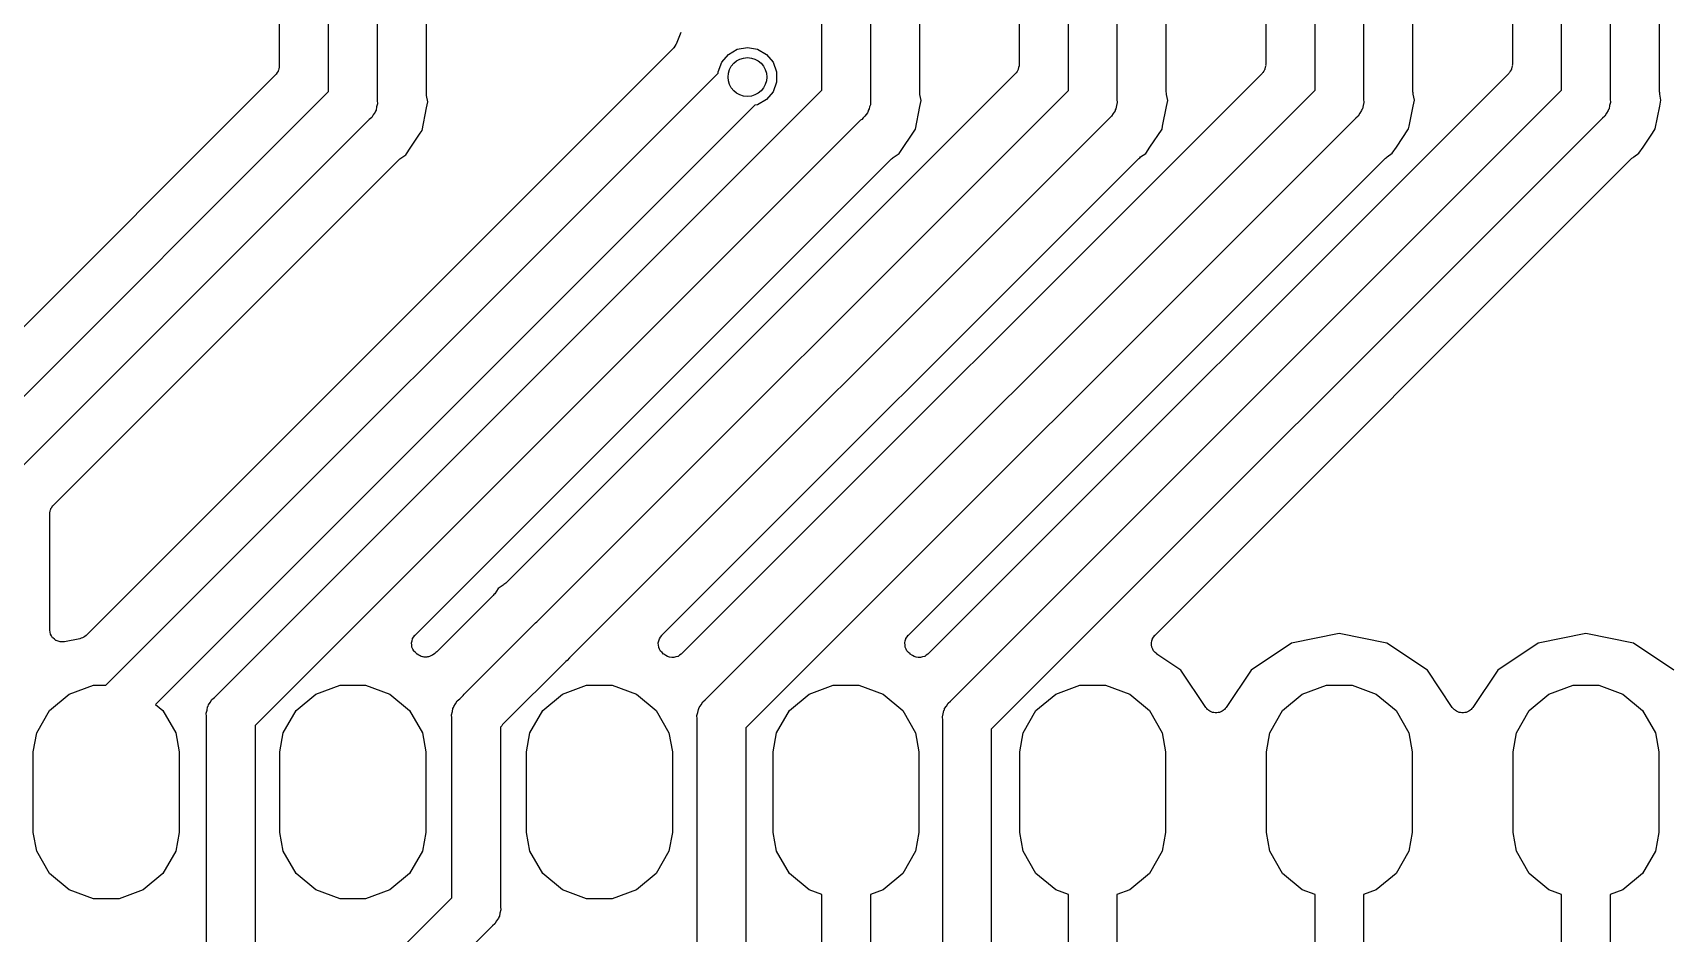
# Model space of a CAD drawing. Extents: x 106 to 188.7, y -135.7 to -88.7.
# Drawn here: x 133.86 to 150.74, y -120.83 to -111.56 of the extents above; entities that cross this region are included whole.
import ezdxf

# ---------------------------------------------------------------- set-up
doc = ezdxf.new("R2010")
doc.units = 0
doc.header["$MEASUREMENT"] = 0
doc.layers.add('BLACK', color=7, linetype='CONTINUOUS')

msp = doc.modelspace()

# ---------------------------------------------------------------- linework, layer by layer
at = {"layer": 'BLACK', "linetype": 'CONTINUOUS'}
for p, q in [((136.91, -112.164), (136.91, -105.197)), ((137.41, -105.197), (137.41, -112.257)), ((141.99, -112.149), (141.99, -105.197)), ((142.49, -105.197), (142.49, -112.272)), ((144.53, -112.152), (144.53, -105.197)), ((145.03, -105.197), (145.03, -112.244)), ((147.07, -112.149), (147.07, -105.197)), ((147.57, -105.197), (147.57, -112.242)), ((150.11, -105.197), (150.11, -112.242)), ((136.402, -105.564), (136.402, -111.901)), ((137.918, -112.181), (137.918, -105.564)), ((142.998, -112.168), (142.998, -105.564)), ((144.022, -105.564), (144.022, -111.889)), ((145.538, -112.168), (145.538, -105.564)), ((146.562, -105.564), (146.562, -111.886)), ((148.078, -112.166), (148.078, -105.564)), ((150.618, -112.166), (150.618, -105.564)), ((149.61, -112.149), (149.61, -105.762)), ((149.102, -105.827), (149.102, -111.886)), ((140.476, -111.696), (140.466, -111.713)), ((140.487, -111.68), (140.476, -111.696)), ((140.488, -111.678), (140.487, -111.68)), ((140.49, -111.675), (140.488, -111.678)), ((140.539, -111.556), (140.49, -111.675)), ((141.12, -111.728), (141.224, -111.709)), ((141.224, -111.709), (141.328, -111.728)), ((140.462, -111.717), (134.412, -117.767)), ((140.464, -111.714), (140.462, -111.717)), ((140.466, -111.713), (140.464, -111.714)), ((140.924, -111.961), (140.96, -111.862)), ((140.96, -111.862), (141.028, -111.781)), ((141.028, -111.781), (141.12, -111.728)), ((141.328, -111.728), (141.42, -111.781)), ((141.42, -111.781), (141.488, -111.862)), ((141.488, -111.862), (141.524, -111.961)), ((136.365, -111.991), (132.806, -115.55)), ((134.617, -118.28), (140.924, -111.973)), ((136.368, -111.987), (136.365, -111.991)), ((136.372, -111.983), (136.368, -111.987)), ((136.381, -111.969), (136.372, -111.983)), ((136.39, -111.955), (136.381, -111.969)), ((136.392, -111.95), (136.39, -111.955)), ((136.394, -111.945), (136.392, -111.95)), ((136.397, -111.929), (136.394, -111.945)), ((136.402, -111.912), (136.397, -111.929)), ((136.402, -111.901), (136.401, -111.907)), ((136.401, -111.907), (136.402, -111.912)), ((143.985, -111.979), (138.736, -117.228)), ((146.525, -111.976), (140.543, -117.958)), ((140.924, -111.973), (140.924, -111.961)), ((141.524, -111.961), (141.524, -112.067)), ((149.065, -111.976), (143.083, -117.958)), ((143.988, -111.974), (143.985, -111.979)), ((143.992, -111.97), (143.988, -111.974)), ((144.001, -111.956), (143.992, -111.97)), ((144.01, -111.942), (144.001, -111.956)), ((144.012, -111.937), (144.01, -111.942)), ((144.014, -111.932), (144.012, -111.937)), ((144.017, -111.916), (144.014, -111.932)), ((144.022, -111.9), (144.017, -111.916)), ((144.022, -111.889), (144.021, -111.894)), ((144.021, -111.894), (144.022, -111.9)), ((146.528, -111.972), (146.525, -111.976)), ((146.532, -111.968), (146.528, -111.972)), ((146.541, -111.954), (146.532, -111.968)), ((146.55, -111.94), (146.541, -111.954)), ((146.552, -111.935), (146.55, -111.94)), ((146.554, -111.93), (146.552, -111.935)), ((146.557, -111.913), (146.554, -111.93)), ((146.562, -111.897), (146.557, -111.913)), ((146.562, -111.886), (146.561, -111.892)), ((146.561, -111.892), (146.562, -111.897)), ((149.068, -111.972), (149.065, -111.976)), ((149.072, -111.968), (149.068, -111.972)), ((149.081, -111.954), (149.072, -111.968)), ((149.09, -111.94), (149.081, -111.954)), ((149.092, -111.935), (149.09, -111.94)), ((149.094, -111.93), (149.092, -111.935)), ((149.097, -111.913), (149.094, -111.93)), ((149.102, -111.897), (149.097, -111.913)), ((149.102, -111.886), (149.101, -111.892)), ((149.101, -111.892), (149.102, -111.897)), ((133.112, -115.963), (136.91, -112.164)), ((135.734, -118.406), (141.99, -112.149)), ((137.92, -112.193), (137.918, -112.181)), ((137.92, -112.206), (137.92, -112.193)), ((137.933, -112.268), (137.92, -112.206)), ((139.055, -117.627), (144.53, -112.152)), ((140.788, -118.431), (147.07, -112.149)), ((141.488, -112.166), (141.42, -112.247)), ((141.524, -112.067), (141.488, -112.166)), ((143, -112.18), (142.998, -112.168)), ((143, -112.193), (143, -112.18)), ((143.013, -112.255), (143, -112.193)), ((143.316, -118.444), (149.61, -112.149)), ((145.54, -112.18), (145.538, -112.168)), ((145.54, -112.193), (145.54, -112.18)), ((145.553, -112.255), (145.54, -112.193)), ((148.08, -112.178), (148.078, -112.166)), ((148.08, -112.19), (148.08, -112.178)), ((148.093, -112.253), (148.08, -112.19)), ((150.62, -112.178), (150.618, -112.166)), ((150.62, -112.19), (150.62, -112.178)), ((150.633, -112.253), (150.62, -112.19)), ((141.299, -112.305), (135.127, -118.477)), ((137.39, -112.375), (137.371, -112.402)), ((137.393, -112.364), (137.39, -112.375)), ((137.399, -112.355), (137.393, -112.364)), ((137.404, -112.322), (137.399, -112.355)), ((137.413, -112.29), (137.404, -112.322)), ((137.41, -112.257), (137.413, -112.29)), ((137.874, -112.564), (137.92, -112.33)), ((137.92, -112.33), (137.933, -112.268)), ((137.92, -112.33), (137.92, -112.33)), ((141.328, -112.3), (141.299, -112.305)), ((141.42, -112.247), (141.328, -112.3)), ((142.46, -112.382), (142.446, -112.399)), ((142.466, -112.365), (142.46, -112.382)), ((142.468, -112.363), (142.466, -112.365)), ((142.479, -112.342), (142.468, -112.36)), ((142.468, -112.36), (142.468, -112.363)), ((142.482, -112.32), (142.479, -112.342)), ((142.49, -112.299), (142.482, -112.32)), ((142.49, -112.272), (142.49, -112.277)), ((142.49, -112.277), (142.49, -112.279)), ((142.49, -112.279), (142.49, -112.299)), ((142.954, -112.551), (143, -112.318)), ((143, -112.318), (143.013, -112.255)), ((143, -112.318), (143, -112.318)), ((145.01, -112.363), (144.991, -112.39)), ((145.013, -112.352), (145.01, -112.363)), ((145.019, -112.342), (145.013, -112.352)), ((145.024, -112.309), (145.019, -112.342)), ((145.033, -112.277), (145.024, -112.309)), ((145.03, -112.244), (145.033, -112.277)), ((145.5, -112.519), (145.54, -112.318)), ((145.54, -112.318), (145.553, -112.255)), ((145.54, -112.318), (145.54, -112.318)), ((147.531, -112.387), (147.514, -112.416)), ((147.55, -112.36), (147.531, -112.387)), ((147.553, -112.349), (147.55, -112.36)), ((147.559, -112.34), (147.553, -112.349)), ((147.564, -112.307), (147.559, -112.34)), ((147.573, -112.275), (147.564, -112.307)), ((147.57, -112.242), (147.573, -112.275)), ((148.04, -112.519), (148.08, -112.315)), ((148.08, -112.315), (148.093, -112.253)), ((148.08, -112.315), (148.08, -112.315)), ((150.071, -112.387), (150.054, -112.416)), ((150.09, -112.36), (150.071, -112.387)), ((150.093, -112.349), (150.09, -112.36)), ((150.099, -112.34), (150.093, -112.349)), ((150.104, -112.307), (150.099, -112.34)), ((150.113, -112.275), (150.104, -112.307)), ((150.11, -112.242), (150.113, -112.275)), ((150.574, -112.549), (150.62, -112.315)), ((150.62, -112.315), (150.633, -112.253)), ((150.62, -112.315), (150.62, -112.315)), ((137.329, -112.452), (133.531, -116.251)), ((142.388, -112.459), (136.153, -118.694)), ((137.354, -112.431), (137.329, -112.452)), ((137.371, -112.402), (137.354, -112.431)), ((144.949, -112.44), (139.39, -117.999)), ((147.489, -112.437), (141.207, -118.719)), ((142.403, -112.45), (142.388, -112.459)), ((142.417, -112.433), (142.403, -112.45)), ((142.434, -112.418), (142.417, -112.433)), ((142.446, -112.399), (142.434, -112.418)), ((142.786, -112.802), (142.954, -112.551)), ((150.029, -112.437), (143.735, -118.732)), ((144.974, -112.418), (144.949, -112.44)), ((144.991, -112.39), (144.974, -112.418)), ((145.37, -112.736), (145.494, -112.551)), ((145.494, -112.551), (145.5, -112.519)), ((145.5, -112.519), (145.5, -112.519)), ((147.514, -112.416), (147.489, -112.437)), ((147.909, -112.736), (148.034, -112.549)), ((148.034, -112.549), (148.04, -112.519)), ((148.04, -112.519), (148.04, -112.519)), ((150.054, -112.416), (150.029, -112.437)), ((150.544, -112.594), (150.574, -112.549)), ((137.759, -112.736), (137.854, -112.594)), ((137.854, -112.594), (137.874, -112.564)), ((137.854, -112.594), (137.854, -112.594)), ((150.449, -112.736), (150.544, -112.594)), ((150.544, -112.594), (150.544, -112.594)), ((134.076, -116.424), (137.634, -112.866)), ((137.634, -112.866), (137.645, -112.858)), ((137.645, -112.858), (137.654, -112.85)), ((137.654, -112.85), (137.706, -112.814)), ((137.706, -112.814), (137.759, -112.736)), ((137.802, -117.763), (142.707, -112.858)), ((140.343, -117.764), (145.254, -112.853)), ((142.707, -112.858), (142.717, -112.851)), ((142.717, -112.851), (142.726, -112.842)), ((142.726, -112.842), (142.786, -112.802)), ((142.882, -117.763), (147.794, -112.85)), ((145.254, -112.853), (145.265, -112.846)), ((145.265, -112.846), (145.274, -112.837)), ((145.274, -112.837), (145.326, -112.802)), ((145.326, -112.802), (145.37, -112.736)), ((145.422, -117.763), (150.334, -112.85)), ((147.794, -112.85), (147.805, -112.843)), ((147.805, -112.843), (147.814, -112.835)), ((147.814, -112.835), (147.866, -112.799)), ((147.866, -112.799), (147.909, -112.736)), ((150.334, -112.85), (150.345, -112.843)), ((150.345, -112.843), (150.354, -112.835)), ((150.354, -112.835), (150.406, -112.799)), ((150.406, -112.799), (150.449, -112.736)), ((134.06, -116.447), (134.068, -116.432)), ((134.068, -116.432), (134.073, -116.429)), ((134.073, -116.429), (134.076, -116.424)), ((134.039, -116.503), (134.043, -116.487)), ((134.04, -116.508), (134.039, -116.503)), ((134.039, -116.514), (134.04, -116.508)), ((134.039, -117.708), (134.039, -116.514)), ((134.043, -116.487), (134.046, -116.471)), ((134.046, -116.471), (134.049, -116.466)), ((134.049, -116.466), (134.05, -116.46)), ((134.05, -116.46), (134.06, -116.447)), ((138.709, -117.248), (138.656, -117.284)), ((138.716, -117.243), (138.709, -117.248)), ((138.725, -117.235), (138.716, -117.243)), ((138.736, -117.228), (138.725, -117.235)), ((138.605, -117.356), (138.025, -117.936)), ((138.612, -117.346), (138.605, -117.356)), ((138.621, -117.337), (138.612, -117.346)), ((138.656, -117.284), (138.621, -117.337)), ((134.039, -117.71), (134.039, -117.708)), ((134.039, -117.711), (134.039, -117.71)), ((134.043, -117.732), (134.039, -117.711)), ((134.046, -117.752), (134.043, -117.732)), ((134.047, -117.753), (134.046, -117.752)), ((134.047, -117.754), (134.047, -117.753)), ((134.058, -117.772), (134.047, -117.754)), ((134.068, -117.79), (134.058, -117.772)), ((134.388, -117.786), (134.381, -117.788)), ((134.399, -117.776), (134.388, -117.786)), ((134.412, -117.767), (134.399, -117.776)), ((137.776, -117.799), (137.788, -117.782)), ((137.788, -117.782), (137.8, -117.765)), ((137.8, -117.765), (137.801, -117.764)), ((137.801, -117.764), (137.802, -117.763)), ((138.33, -118.349), (139.018, -117.661)), ((139.018, -117.661), (139.04, -117.636)), ((139.04, -117.636), (139.055, -117.627)), ((140.318, -117.8), (140.33, -117.783)), ((140.33, -117.783), (140.341, -117.766)), ((140.341, -117.766), (140.342, -117.765)), ((140.342, -117.765), (140.343, -117.764)), ((142.856, -117.799), (142.868, -117.782)), ((142.868, -117.782), (142.88, -117.765)), ((142.88, -117.765), (142.881, -117.764)), ((142.881, -117.764), (142.882, -117.763)), ((145.396, -117.799), (145.408, -117.782)), ((145.408, -117.782), (145.42, -117.765)), ((145.42, -117.765), (145.421, -117.764)), ((145.421, -117.764), (145.422, -117.763)), ((147.32, -117.748), (146.829, -117.845)), ((147.811, -117.845), (147.32, -117.748)), ((149.86, -117.748), (149.369, -117.845)), ((150.351, -117.845), (149.86, -117.748)), ((134.069, -117.791), (134.068, -117.79)), ((134.07, -117.792), (134.069, -117.791)), ((134.086, -117.805), (134.07, -117.792)), ((134.102, -117.818), (134.086, -117.805)), ((134.103, -117.819), (134.102, -117.818)), ((134.104, -117.82), (134.103, -117.819)), ((134.124, -117.826), (134.104, -117.82)), ((134.144, -117.833), (134.124, -117.826)), ((134.145, -117.833), (134.144, -117.833)), ((134.146, -117.834), (134.145, -117.833)), ((134.167, -117.833), (134.146, -117.834)), ((134.188, -117.833), (134.167, -117.833)), ((134.189, -117.833), (134.188, -117.833)), ((134.19, -117.833), (134.189, -117.833)), ((134.347, -117.802), (134.19, -117.833)), ((134.361, -117.796), (134.347, -117.802)), ((134.375, -117.792), (134.361, -117.796)), ((134.381, -117.788), (134.375, -117.792)), ((137.765, -117.842), (137.77, -117.822)), ((137.765, -117.843), (137.765, -117.842)), ((137.765, -117.845), (137.765, -117.843)), ((137.767, -117.865), (137.765, -117.845)), ((137.769, -117.886), (137.767, -117.865)), ((137.769, -117.887), (137.769, -117.886)), ((137.769, -117.889), (137.769, -117.887)), ((137.779, -117.907), (137.769, -117.889)), ((137.77, -117.822), (137.775, -117.802)), ((137.775, -117.802), (137.776, -117.801)), ((137.776, -117.801), (137.776, -117.799)), ((137.787, -117.926), (137.779, -117.907)), ((137.788, -117.927), (137.787, -117.926)), ((137.789, -117.928), (137.788, -117.927)), ((137.804, -117.942), (137.789, -117.928)), ((137.819, -117.957), (137.804, -117.942)), ((138.006, -117.952), (137.979, -117.97)), ((138.015, -117.943), (138.006, -117.952)), ((138.025, -117.936), (138.015, -117.943)), ((140.306, -117.843), (140.312, -117.823)), ((140.306, -117.844), (140.306, -117.843)), ((140.306, -117.846), (140.306, -117.844)), ((140.308, -117.866), (140.306, -117.846)), ((140.31, -117.887), (140.308, -117.866)), ((140.311, -117.888), (140.31, -117.887)), ((140.311, -117.89), (140.311, -117.888)), ((140.32, -117.908), (140.311, -117.89)), ((140.312, -117.823), (140.317, -117.803)), ((140.317, -117.802), (140.318, -117.8)), ((140.317, -117.803), (140.317, -117.802)), ((140.329, -117.927), (140.32, -117.908)), ((140.33, -117.928), (140.329, -117.927)), ((140.33, -117.929), (140.33, -117.928)), ((140.345, -117.943), (140.33, -117.929)), ((140.36, -117.958), (140.345, -117.943)), ((142.845, -117.842), (142.85, -117.822)), ((142.845, -117.843), (142.845, -117.842)), ((142.845, -117.845), (142.845, -117.843)), ((142.847, -117.865), (142.845, -117.845)), ((142.849, -117.886), (142.847, -117.865)), ((142.849, -117.887), (142.849, -117.886)), ((142.849, -117.889), (142.849, -117.887)), ((142.859, -117.907), (142.849, -117.889)), ((142.85, -117.822), (142.855, -117.802)), ((142.855, -117.802), (142.856, -117.801)), ((142.856, -117.801), (142.856, -117.799)), ((142.867, -117.926), (142.859, -117.907)), ((142.868, -117.927), (142.867, -117.926)), ((142.869, -117.928), (142.868, -117.927)), ((142.884, -117.942), (142.869, -117.928)), ((142.899, -117.957), (142.884, -117.942)), ((145.385, -117.842), (145.39, -117.822)), ((145.385, -117.843), (145.385, -117.842)), ((145.385, -117.845), (145.385, -117.843)), ((145.387, -117.865), (145.385, -117.845)), ((145.389, -117.886), (145.387, -117.865)), ((145.389, -117.887), (145.389, -117.886)), ((145.389, -117.889), (145.389, -117.887)), ((145.399, -117.907), (145.389, -117.889)), ((145.39, -117.822), (145.395, -117.802)), ((145.395, -117.802), (145.396, -117.801)), ((145.396, -117.801), (145.396, -117.799)), ((145.407, -117.926), (145.399, -117.907)), ((145.408, -117.927), (145.407, -117.926)), ((145.409, -117.928), (145.408, -117.927)), ((145.424, -117.942), (145.409, -117.928)), ((145.439, -117.957), (145.424, -117.942)), ((146.829, -117.845), (146.413, -118.123)), ((148.227, -118.123), (147.811, -117.845)), ((149.369, -117.845), (148.953, -118.123)), ((150.767, -118.123), (150.351, -117.845)), ((137.82, -117.958), (137.819, -117.957)), ((137.821, -117.959), (137.82, -117.958)), ((137.838, -117.97), (137.821, -117.959)), ((137.845, -117.973), (137.838, -117.97)), ((137.852, -117.978), (137.845, -117.973)), ((137.865, -117.982), (137.852, -117.978)), ((137.878, -117.988), (137.865, -117.982)), ((137.886, -117.988), (137.878, -117.988)), ((137.894, -117.99), (137.886, -117.988)), ((137.908, -117.99), (137.894, -117.99)), ((137.922, -117.99), (137.908, -117.99)), ((137.93, -117.988), (137.922, -117.99)), ((137.938, -117.988), (137.93, -117.988)), ((137.951, -117.982), (137.938, -117.988)), ((137.964, -117.978), (137.951, -117.982)), ((137.971, -117.973), (137.964, -117.978)), ((137.979, -117.97), (137.971, -117.973)), ((139.353, -118.034), (138.703, -118.684)), ((139.368, -118.025), (139.353, -118.034)), ((139.39, -117.999), (139.368, -118.025)), ((140.361, -117.959), (140.36, -117.958)), ((140.362, -117.96), (140.361, -117.959)), ((140.383, -117.973), (140.362, -117.96)), ((140.402, -117.982), (140.383, -117.973)), ((140.421, -117.99), (140.402, -117.982)), ((140.422, -117.991), (140.421, -117.99)), ((140.423, -117.991), (140.422, -117.991)), ((140.444, -117.993), (140.423, -117.991)), ((140.465, -117.994), (140.444, -117.993)), ((140.466, -117.994), (140.465, -117.994)), ((140.467, -117.994), (140.466, -117.994)), ((140.487, -117.988), (140.467, -117.994)), ((140.507, -117.983), (140.487, -117.988)), ((140.508, -117.982), (140.507, -117.983)), ((140.51, -117.982), (140.508, -117.982)), ((140.526, -117.969), (140.51, -117.982)), ((140.543, -117.958), (140.526, -117.969)), ((142.9, -117.958), (142.899, -117.957)), ((142.901, -117.959), (142.9, -117.958)), ((142.923, -117.973), (142.901, -117.959)), ((142.942, -117.982), (142.923, -117.973)), ((142.961, -117.99), (142.942, -117.982)), ((142.962, -117.991), (142.961, -117.99)), ((142.963, -117.991), (142.962, -117.991)), ((142.984, -117.993), (142.963, -117.991)), ((143.005, -117.994), (142.984, -117.993)), ((143.006, -117.994), (143.005, -117.994)), ((143.007, -117.994), (143.006, -117.994)), ((143.027, -117.988), (143.007, -117.994)), ((143.047, -117.983), (143.027, -117.988)), ((143.048, -117.982), (143.047, -117.983)), ((143.05, -117.982), (143.048, -117.982)), ((143.066, -117.969), (143.05, -117.982)), ((143.083, -117.958), (143.066, -117.969)), ((145.44, -117.958), (145.439, -117.957)), ((145.441, -117.959), (145.44, -117.958)), ((145.687, -118.123), (145.441, -117.959)), ((145.944, -118.508), (145.687, -118.123)), ((146.413, -118.123), (146.156, -118.508)), ((148.484, -118.508), (148.227, -118.123)), ((148.953, -118.123), (148.696, -118.508)), ((134.239, -118.371), (134.488, -118.28)), ((134.488, -118.28), (134.617, -118.28)), ((136.779, -118.371), (137.028, -118.28)), ((137.028, -118.28), (137.292, -118.28)), ((137.292, -118.28), (137.541, -118.371)), ((139.319, -118.371), (139.568, -118.28)), ((139.568, -118.28), (139.832, -118.28)), ((139.832, -118.28), (140.081, -118.371)), ((141.859, -118.371), (142.108, -118.28)), ((142.108, -118.28), (142.372, -118.28)), ((142.372, -118.28), (142.621, -118.371)), ((144.399, -118.371), (144.648, -118.28)), ((144.648, -118.28), (144.912, -118.28)), ((144.912, -118.28), (145.161, -118.371)), ((146.939, -118.371), (147.188, -118.28)), ((147.188, -118.28), (147.452, -118.28)), ((147.452, -118.28), (147.701, -118.371)), ((149.479, -118.371), (149.728, -118.28)), ((149.728, -118.28), (149.992, -118.28)), ((149.992, -118.28), (150.241, -118.371)), ((134.036, -118.541), (134.239, -118.371)), ((135.673, -118.483), (135.692, -118.456)), ((135.692, -118.456), (135.708, -118.427)), ((135.708, -118.427), (135.734, -118.406)), ((136.576, -118.541), (136.779, -118.371)), ((137.541, -118.371), (137.744, -118.541)), ((138.219, -118.471), (138.236, -118.442)), ((138.236, -118.442), (138.261, -118.421)), ((138.261, -118.421), (138.296, -118.386)), ((138.296, -118.386), (138.305, -118.37)), ((138.305, -118.37), (138.33, -118.349)), ((139.116, -118.541), (139.319, -118.371)), ((140.081, -118.371), (140.284, -118.541)), ((140.746, -118.481), (140.763, -118.452)), ((140.763, -118.452), (140.788, -118.431)), ((141.656, -118.541), (141.859, -118.371)), ((142.621, -118.371), (142.824, -118.541)), ((143.29, -118.465), (143.316, -118.444)), ((144.196, -118.541), (144.399, -118.371)), ((145.161, -118.371), (145.364, -118.541)), ((146.736, -118.541), (146.939, -118.371)), ((147.701, -118.371), (147.904, -118.541)), ((149.276, -118.541), (149.479, -118.371)), ((150.241, -118.371), (150.444, -118.541)), ((133.904, -118.77), (134.036, -118.541)), ((135.127, -118.477), (135.204, -118.541)), ((135.204, -118.541), (135.336, -118.77)), ((135.65, -118.568), (135.658, -118.536)), ((135.653, -118.601), (135.65, -118.568)), ((135.653, -122.007), (135.653, -118.601)), ((135.658, -118.536), (135.664, -118.503)), ((135.664, -118.503), (135.67, -118.494)), ((135.67, -118.494), (135.673, -118.483)), ((136.444, -118.77), (136.576, -118.541)), ((137.744, -118.541), (137.876, -118.77)), ((138.177, -118.583), (138.186, -118.551)), ((138.18, -118.616), (138.177, -118.583)), ((138.18, -120.469), (138.18, -118.616)), ((138.186, -118.551), (138.191, -118.518)), ((138.191, -118.518), (138.197, -118.509)), ((138.197, -118.509), (138.2, -118.498)), ((138.2, -118.498), (138.219, -118.471)), ((138.984, -118.77), (139.116, -118.541)), ((140.284, -118.541), (140.416, -118.77)), ((140.704, -118.593), (140.713, -118.561)), ((140.707, -118.626), (140.704, -118.593)), ((140.707, -121.829), (140.707, -118.626)), ((140.713, -118.561), (140.719, -118.529)), ((140.719, -118.529), (140.724, -118.519)), ((140.724, -118.519), (140.727, -118.508)), ((140.727, -118.508), (140.746, -118.481)), ((141.524, -118.77), (141.656, -118.541)), ((142.824, -118.541), (142.956, -118.77)), ((143.232, -118.606), (143.24, -118.574)), ((143.235, -118.639), (143.232, -118.606)), ((143.24, -118.574), (143.246, -118.541)), ((143.246, -118.541), (143.252, -118.532)), ((143.252, -118.532), (143.255, -118.521)), ((143.255, -118.521), (143.274, -118.494)), ((143.274, -118.494), (143.29, -118.465)), ((144.064, -118.77), (144.196, -118.541)), ((145.364, -118.541), (145.496, -118.77)), ((145.954, -118.518), (145.944, -118.508)), ((145.962, -118.529), (145.954, -118.518)), ((145.969, -118.534), (145.962, -118.529)), ((145.975, -118.54), (145.969, -118.534)), ((145.987, -118.546), (145.975, -118.54)), ((145.999, -118.554), (145.987, -118.546)), ((146.007, -118.556), (145.999, -118.554)), ((146.014, -118.559), (146.007, -118.556)), ((146.028, -118.561), (146.014, -118.559)), ((146.042, -118.564), (146.028, -118.561)), ((146.05, -118.563), (146.042, -118.564)), ((146.058, -118.564), (146.05, -118.563)), ((146.072, -118.561), (146.058, -118.564)), ((146.086, -118.559), (146.072, -118.561)), ((146.093, -118.556), (146.086, -118.559)), ((146.101, -118.554), (146.093, -118.556)), ((146.113, -118.546), (146.101, -118.554)), ((146.125, -118.54), (146.113, -118.546)), ((146.131, -118.534), (146.125, -118.54)), ((146.138, -118.529), (146.131, -118.534)), ((146.146, -118.518), (146.138, -118.529)), ((146.156, -118.508), (146.146, -118.518)), ((146.604, -118.77), (146.736, -118.541)), ((147.904, -118.541), (148.036, -118.77)), ((148.494, -118.518), (148.484, -118.508)), ((148.502, -118.529), (148.494, -118.518)), ((148.509, -118.534), (148.502, -118.529)), ((148.515, -118.54), (148.509, -118.534)), ((148.527, -118.546), (148.515, -118.54)), ((148.539, -118.554), (148.527, -118.546)), ((148.547, -118.556), (148.539, -118.554)), ((148.554, -118.559), (148.547, -118.556)), ((148.568, -118.561), (148.554, -118.559)), ((148.582, -118.564), (148.568, -118.561)), ((148.59, -118.563), (148.582, -118.564)), ((148.598, -118.564), (148.59, -118.563)), ((148.612, -118.561), (148.598, -118.564)), ((148.626, -118.559), (148.612, -118.561)), ((148.633, -118.556), (148.626, -118.559)), ((148.641, -118.554), (148.633, -118.556)), ((148.653, -118.546), (148.641, -118.554)), ((148.665, -118.54), (148.653, -118.546)), ((148.671, -118.534), (148.665, -118.54)), ((148.678, -118.529), (148.671, -118.534)), ((148.686, -118.518), (148.678, -118.529)), ((148.696, -118.508), (148.686, -118.518)), ((149.144, -118.77), (149.276, -118.541)), ((150.444, -118.541), (150.576, -118.77)), ((133.869, -118.965), (133.904, -118.77)), ((135.336, -118.77), (135.371, -118.965)), ((136.153, -118.694), (136.153, -122.099)), ((136.409, -118.965), (136.444, -118.77)), ((137.876, -118.77), (137.911, -118.965)), ((138.694, -118.699), (138.68, -118.711)), ((138.68, -118.711), (138.68, -120.562)), ((138.703, -118.684), (138.694, -118.699)), ((138.949, -118.965), (138.984, -118.77)), ((140.416, -118.77), (140.451, -118.965)), ((141.207, -118.719), (141.207, -121.922)), ((141.489, -118.965), (141.524, -118.77)), ((142.956, -118.77), (142.991, -118.965)), ((143.235, -121.562), (143.235, -118.639)), ((143.735, -118.732), (143.735, -121.654)), ((144.029, -118.965), (144.064, -118.77)), ((145.496, -118.77), (145.531, -118.965)), ((146.569, -118.965), (146.604, -118.77)), ((148.036, -118.77), (148.071, -118.965)), ((149.109, -118.965), (149.144, -118.77)), ((150.576, -118.77), (150.611, -118.965)), ((133.869, -119.795), (133.869, -118.965)), ((135.371, -118.965), (135.371, -119.795)), ((136.409, -119.795), (136.409, -118.965)), ((137.911, -118.965), (137.911, -119.795)), ((138.949, -119.795), (138.949, -118.965)), ((140.451, -118.965), (140.451, -119.795)), ((141.489, -119.795), (141.489, -118.965)), ((142.991, -118.965), (142.991, -119.795)), ((144.029, -119.795), (144.029, -118.965)), ((145.531, -118.965), (145.531, -119.795)), ((146.569, -119.795), (146.569, -118.965)), ((148.071, -118.965), (148.071, -119.795)), ((149.109, -119.795), (149.109, -118.965)), ((150.611, -118.965), (150.611, -119.795)), ((133.904, -119.99), (133.869, -119.795)), ((135.371, -119.795), (135.336, -119.99)), ((136.444, -119.99), (136.409, -119.795)), ((137.911, -119.795), (137.876, -119.99)), ((138.984, -119.99), (138.949, -119.795)), ((140.451, -119.795), (140.416, -119.99)), ((141.524, -119.99), (141.489, -119.795)), ((142.991, -119.795), (142.956, -119.99)), ((144.064, -119.99), (144.029, -119.795)), ((145.531, -119.795), (145.496, -119.99)), ((146.604, -119.99), (146.569, -119.795)), ((148.071, -119.795), (148.036, -119.99)), ((149.144, -119.99), (149.109, -119.795)), ((150.611, -119.795), (150.576, -119.99)), ((134.036, -120.219), (133.904, -119.99)), ((135.336, -119.99), (135.204, -120.219)), ((136.576, -120.219), (136.444, -119.99)), ((137.876, -119.99), (137.744, -120.219)), ((139.116, -120.219), (138.984, -119.99)), ((140.416, -119.99), (140.284, -120.219)), ((141.656, -120.219), (141.524, -119.99)), ((142.956, -119.99), (142.824, -120.219)), ((144.196, -120.219), (144.064, -119.99)), ((145.496, -119.99), (145.364, -120.219)), ((146.736, -120.219), (146.604, -119.99)), ((148.036, -119.99), (147.904, -120.219)), ((149.276, -120.219), (149.144, -119.99)), ((150.576, -119.99), (150.444, -120.219)), ((134.239, -120.389), (134.036, -120.219)), ((135.204, -120.219), (135.001, -120.389)), ((136.779, -120.389), (136.576, -120.219)), ((137.744, -120.219), (137.541, -120.389)), ((139.319, -120.389), (139.116, -120.219)), ((140.284, -120.219), (140.081, -120.389)), ((141.859, -120.389), (141.656, -120.219)), ((142.824, -120.219), (142.621, -120.389)), ((144.399, -120.389), (144.196, -120.219)), ((145.364, -120.219), (145.161, -120.389)), ((146.939, -120.389), (146.736, -120.219)), ((147.904, -120.219), (147.701, -120.389)), ((149.479, -120.389), (149.276, -120.219)), ((150.444, -120.219), (150.241, -120.389)), ((133.251, -125.398), (138.18, -120.469)), ((134.488, -120.48), (134.239, -120.389)), ((134.752, -120.48), (134.488, -120.48)), ((135.001, -120.389), (134.752, -120.48)), ((137.028, -120.48), (136.779, -120.389)), ((137.292, -120.48), (137.028, -120.48)), ((137.541, -120.389), (137.292, -120.48)), ((139.568, -120.48), (139.319, -120.389)), ((139.832, -120.48), (139.568, -120.48)), ((140.081, -120.389), (139.832, -120.48)), ((141.99, -120.437), (141.859, -120.389)), ((141.99, -121.816), (141.99, -120.437)), ((142.621, -120.389), (142.49, -120.437)), ((142.49, -120.437), (142.49, -121.909)), ((144.53, -120.437), (144.399, -120.389)), ((144.53, -127.063), (144.53, -120.437)), ((145.161, -120.389), (145.03, -120.437)), ((145.03, -120.437), (145.03, -127.063)), ((147.07, -120.437), (146.939, -120.389)), ((147.07, -127.063), (147.07, -120.437)), ((147.701, -120.389), (147.57, -120.437)), ((147.57, -120.437), (147.57, -127.063)), ((149.61, -120.437), (149.479, -120.389)), ((149.61, -127.063), (149.61, -120.437)), ((150.241, -120.389), (150.11, -120.437)), ((150.11, -120.437), (150.11, -127.063)), ((138.674, -120.627), (138.669, -120.66)), ((138.683, -120.595), (138.674, -120.627)), ((138.68, -120.562), (138.683, -120.595)), ((138.599, -120.757), (133.67, -125.686)), ((138.624, -120.736), (138.599, -120.757)), ((138.641, -120.707), (138.624, -120.736)), ((138.66, -120.68), (138.641, -120.707)), ((138.663, -120.669), (138.66, -120.68)), ((138.669, -120.66), (138.663, -120.669))]:
    msp.add_line(p, q, dxfattribs=at)
at = {"layer": 'BLACK'}
msp.add_circle((141.224, -112.014), 0.2, dxfattribs=at)

doc.saveas('drawing.dxf')
